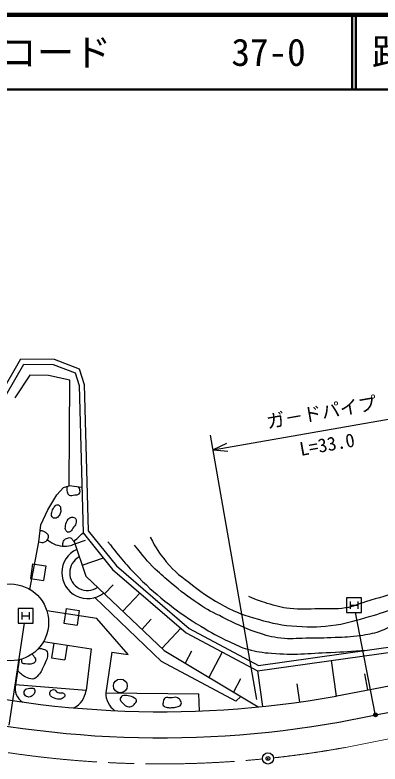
# Model space of a CAD drawing. Units: millimetres, scale not verified. Extents: x 40000 to 680000, y 20000 to 380000.
# Drawn here: x 132444 to 181486, y 279533 to 380000 of the extents above; entities that cross this region are included whole.
import ezdxf
from ezdxf.enums import TextEntityAlignment as Align

# ---------------------------------------------------------------- set-up
doc = ezdxf.new("R2010")
doc.units = ezdxf.units.MM
doc.header["$LTSCALE"] = 1000
doc.header["$PDMODE"] = 32
doc.header["$PDSIZE"] = 500
doc.linetypes.add('CHAIN', pattern=[18.5, 12, -1.5, 3.5, -1.5])
for name, color, linetype, lineweight in [('M-BGD', 7, 'Continuous', 25), ('M-BMK', 2, 'CHAIN', 13), ('M-BMK-SRVR', 3, 'Continuous', 25), ('M-STR-STRC', 7, 'Continuous', 25), ('M-TTL', 2, 'Continuous', 140), ('M-TTL-LINE', 7, 'Continuous', 50)]:
    doc.layers.add(name, color=color, linetype=linetype, lineweight=lineweight)
doc.layers.add('M-TTL-TXT', color=7, linetype='Continuous')
doc.styles.add('@ＭＳ ゴシック', font='')
doc.styles.add('ＭＳ ゴシック', font='')
doc.styles.get('@ＭＳ ゴシック').set_extended_font_data('@MS Gothic')
doc.styles.get('ＭＳ ゴシック').set_extended_font_data('MS Gothic')

msp = doc.modelspace()

# ---------------------------------------------------------------- linework, layer by layer
at = {"layer": 'M-BGD'}
for p, q in [((130580, 329267), (133218, 333860)), ((133218, 333860), (137720, 333814)), ((137720, 333814), (141087, 332533)), ((131224, 328983), (133621, 333156)), ((133621, 333156), (137588, 333115)), ((137588, 333115), (140522, 331999)), ((134455, 331707), (132413, 328644)), ((136946, 331625), (134455, 331707)), ((139805, 331013), (136946, 331625)), ((140522, 331999), (141059, 330305)), ((141087, 332533), (141756, 330423)), ((139724, 316840), (139805, 331013)), ((141059, 330305), (141596, 310553)), ((141756, 330423), (142290, 310809)), ((138080, 315654), (138944, 316604)), ((138944, 316604), (139724, 316840)), ((141431, 316640), (139724, 316840)), ((136871, 313624), (138080, 315654)), ((135920, 311593), (136871, 313624)), ((135661, 309347), (135920, 311593)), ((141596, 310553), (145563, 305636)), ((142290, 310809), (146068, 306125)), ((140486, 309081), (141918, 309564)), ((134464, 302947), (135661, 309347)), ((140380, 309396), (141952, 304731)), ((141451, 306216), (144316, 307182)), ((134815, 306392), (134512, 304415)), ((134815, 306392), (136594, 306120)), ((136594, 306120), (136292, 304143)), ((145563, 305636), (155439, 297124)), ((146068, 306125), (155836, 297705)), ((141952, 304731), (152497, 294743)), ((134512, 304415), (136292, 304143)), ((144475, 302342), (145633, 303564)), ((146920, 300026), (149235, 302471)), ((152112, 293268), (143186, 301872)), ((139308, 300398), (139005, 298421)), ((139308, 300398), (141087, 300126)), ((143443, 299065), (136728, 300082)), ((141087, 300126), (140785, 298149)), ((139005, 298421), (140785, 298149)), ((147635, 294223), (143443, 299065)), ((149485, 297597), (150759, 298942)), ((152176, 295048), (154725, 297739)), ((155836, 297705), (165153, 292766)), ((176152, 285186), (240426, 297800)), ((155439, 297124), (165026, 292041)), ((136284, 295960), (142673, 294982)), ((137676, 295747), (137373, 293770)), ((139455, 295474), (139153, 293497)), ((165153, 292766), (185176, 295585)), ((142673, 294982), (141989, 289381)), ((145463, 294555), (144637, 289093)), ((145463, 294555), (147635, 294223)), ((152497, 294743), (165111, 287185)), ((156161, 294674), (155305, 293061)), ((160287, 294554), (158485, 291156)), ((165026, 292041), (185324, 294899)), ((133017, 293512), (132531, 290140)), ((137373, 293770), (139153, 293497)), ((174912, 293433), (175587, 288642)), ((175478, 288621), (200991, 293628)), ((162135, 287958), (152112, 293268)), ((165012, 292039), (165687, 287243)), ((179858, 289480), (179437, 291627)), ((162746, 290959), (161798, 289170)), ((141989, 289381), (132531, 290140)), ((170306, 290293), (170650, 287849)), ((144637, 289093), (157140, 288936)), ((157229, 286644), (157140, 288936)), ((162772, 288586), (162135, 287958))]:
    msp.add_line(p, q, dxfattribs=at)
for centre, radius in [((131812, 298525), 5156), ((146598, 290008), 925)]:
    msp.add_circle(centre, radius, dxfattribs=at)
for centre, radius, start, end in [((142196, 305181), 3454, 114.85948, 308.32732), ((142167, 305190), 2372, 117.1154, 304.85814), ((152053, 419543), 133000, 253.99976, 280.19186), ((134619, 289648), 2145, 166.74983, 236.94521), ((139031, 289739), 2979, 295.95276, 353.10723), ((147615, 289080), 2978, 179.74369, 233.4249), ((152053, 419543), 136500, 253.99976, 280.19186)]:
    msp.add_arc(centre, radius, start, end, dxfattribs=at)
for points, knots in [([(150600, 309954), (151459, 308395), (151792, 307852), (152776, 306668), (153960, 305244), (154836, 304628), (156308, 303506), (157894, 302297), (158811, 301633), (160580, 300713), (162274, 299832), (163301, 299468), (165138, 298947), (167115, 298386), (168264, 298152), (170313, 298003), (172363, 297853), (173537, 297909), (175570, 298208), (177352, 298470), (178309, 298844), (180047, 299317), (181531, 299721), (182335, 300046), (183825, 300426), (185173, 300769), (185934, 300973), (187316, 301124), (188178, 301218), (188685, 301032), (189534, 301206), (190978, 301503), (191671, 302058), (193025, 302643), (194705, 303371), (195653, 303766), (197296, 304574), (198520, 305175), (199171, 305578), (200376, 306216), (201385, 306750), (201946, 307056), (202964, 307572), (203617, 307902), (204085, 307925), (204648, 308393), (205249, 308895), (205488, 309316), (205798, 310036), (206194, 310959), (206232, 311547), (206372, 312541), (206532, 313672), (206514, 314317), (206578, 315457), (206647, 316691), (206657, 317093), (206701, 318620)], [0, 0, 0, 0, 1, 1, 1, 2, 2, 2, 3, 3, 3, 4, 4, 4, 5, 5, 5, 6, 6, 6, 7, 7, 7, 8, 8, 8, 9, 9, 9, 10, 10, 10, 11, 11, 11, 12, 12, 12, 13, 13, 13, 14, 14, 14, 15, 15, 15, 16, 16, 16, 17, 17, 17, 18, 18, 18, 19, 19, 19, 19]), ([(204689, 318496), (204659, 316412), (204695, 315747), (204401, 314020), (204217, 312934), (204292, 312246), (203785, 311268), (203315, 310362), (202798, 309987), (201978, 309379), (200906, 308584), (200112, 308455), (198898, 307900), (197309, 307175), (196432, 306731), (194791, 306134), (193160, 305541), (192210, 305317), (190561, 304779), (188149, 303992), (186819, 303489), (184400, 302726), (182517, 302131), (181445, 301855), (179554, 301288), (178494, 300970), (177937, 300630), (176843, 300467), (175462, 300261), (174667, 300360), (173270, 300343), (171746, 300325), (170882, 300209), (169369, 300385), (168159, 300525), (167494, 300726), (166329, 301083), (165349, 301383), (165003, 301516), (163865, 301986)], [0, 0, 0, 0, 1, 1, 1, 2, 2, 2, 3, 3, 3, 4, 4, 4, 5, 5, 5, 6, 6, 6, 7, 7, 7, 8, 8, 8, 9, 9, 9, 10, 10, 10, 11, 11, 11, 12, 12, 12, 13, 13, 13, 13]), ([(139435, 316753), (139395, 316450), (139353, 316288), (139460, 316024), (139532, 315845), (139572, 315723), (139728, 315610), (139969, 315436), (140193, 315596), (140489, 315621), (140653, 315635), (140760, 315610), (140904, 315688), (141018, 315751), (141090, 315797), (141150, 315912), (141206, 316021), (141182, 316103), (141172, 316226), (141157, 316421), (141095, 316505), (140989, 316692)], [0, 0, 0, 0, 1, 1, 1, 2, 2, 2, 3, 3, 3, 4, 4, 4, 5, 5, 5, 6, 6, 6, 7, 7, 7, 7]), ([(138486, 314132), (138366, 314269), (138226, 314327), (138049, 314289), (137847, 314245), (137788, 314089), (137669, 313920), (137511, 313696), (137423, 313552), (137378, 313282), (137338, 313048), (137292, 312868), (137433, 312677), (137543, 312529), (137686, 312483), (137870, 312498), (138060, 312514), (138152, 312618), (138284, 312756), (138444, 312922), (138516, 313047), (138575, 313270), (138620, 313440), (138594, 313544), (138575, 313718), (138558, 313883), (138595, 314008), (138486, 314132)], [0, 0, 0, 0, 1, 1, 1, 2, 2, 2, 3, 3, 3, 4, 4, 4, 5, 5, 5, 6, 6, 6, 7, 7, 7, 8, 8, 8, 9, 9, 9, 9]), ([(140042, 312632), (139840, 312609), (139735, 312508), (139605, 312353), (139371, 312073), (139303, 311851), (139247, 311491), (139206, 311231), (139150, 311033), (139303, 310819), (139411, 310668), (139558, 310589), (139739, 310629), (140021, 310690), (140060, 310947), (140232, 311177), (140407, 311412), (140554, 311531), (140624, 311815), (140682, 312054), (140728, 312247), (140579, 312442), (140444, 312619), (140263, 312658), (140042, 312632)], [0, 0, 0, 0, 1, 1, 1, 2, 2, 2, 3, 3, 3, 4, 4, 4, 5, 5, 5, 6, 6, 6, 7, 7, 7, 8, 8, 8, 8]), ([(135656, 309322), (135972, 309258), (136172, 309180), (136448, 309319), (136591, 309391), (136673, 309441), (136773, 309565), (136919, 309747), (136981, 309907), (136941, 310136), (136908, 310327), (136783, 310400), (136639, 310528), (136529, 310626), (136448, 310658), (136314, 310718), (136137, 310798), (136053, 310805), (135833, 310841)], [0, 0, 0, 0, 1, 1, 1, 2, 2, 2, 3, 3, 3, 4, 4, 4, 5, 5, 5, 6, 6, 6, 6]), ([(136807, 309588), (137066, 309390), (137164, 309330), (137411, 309196), (137810, 308980), (138061, 308890), (138508, 308815), (138961, 308740), (139232, 308719), (139683, 308804), (140009, 308866), (140146, 308911), (140493, 309059)], [0, 0, 0, 0, 1, 1, 1, 2, 2, 2, 3, 3, 3, 4, 4, 4, 4]), ([(138889, 308771), (138883, 308885), (138884, 308921), (138889, 309017), (138897, 309176), (138883, 309278), (138956, 309420), (139056, 309616), (139182, 309696), (139381, 309789), (139562, 309874), (139693, 309936), (139885, 309879), (140036, 309834), (140082, 309728), (140187, 309610), (140314, 309466), (140348, 309390), (140448, 309194)], [0, 0, 0, 0, 1, 1, 1, 2, 2, 2, 3, 3, 3, 4, 4, 4, 5, 5, 5, 6, 6, 6, 6]), ([(144932, 309338), (146752, 307029), (147298, 306307), (149039, 304574), (150569, 303050), (151477, 302238), (153187, 300918), (154776, 299693), (155696, 299034), (157417, 298003), (158870, 297132), (159705, 296672), (161237, 295949), (162193, 295497), (162723, 295204), (163742, 294922), (164949, 294589), (165656, 294492), (166904, 294388), (169990, 294132), (171738, 294365), (174831, 294512), (176754, 294603), (177390, 294637), (179750, 294821)], [0, 0, 0, 0, 1, 1, 1, 2, 2, 2, 3, 3, 3, 4, 4, 4, 5, 5, 5, 6, 6, 6, 7, 7, 7, 8, 8, 8, 8]), ([(187928, 299208), (187359, 299250), (187153, 299230), (186659, 299194), (185444, 299103), (184811, 298733), (183661, 298331), (182746, 298011), (182321, 297612), (181402, 297304), (180420, 296976), (179838, 296885), (178815, 296729), (177511, 296531), (176764, 296546), (175447, 296483), (173908, 296410), (173044, 296416), (171504, 296401), (170205, 296388), (169466, 296236), (168178, 296401), (166900, 296564), (166191, 296760), (164974, 297181), (163121, 297823), (162124, 298309), (160374, 299194), (159048, 299864), (158279, 300209), (157048, 301042), (155578, 302035), (154798, 302659), (153433, 303793), (152577, 304506), (152097, 304907), (151298, 305683), (150106, 306838), (149750, 307333), (148505, 308886)], [0, 0, 0, 0, 1, 1, 1, 2, 2, 2, 3, 3, 3, 4, 4, 4, 5, 5, 5, 6, 6, 6, 7, 7, 7, 8, 8, 8, 9, 9, 9, 10, 10, 10, 11, 11, 11, 12, 12, 12, 13, 13, 13, 13]), ([(135630, 295060), (135834, 295046), (135908, 295035), (136079, 294990), (136322, 294927), (136483, 294898), (136664, 294724), (136863, 294533), (136837, 294310), (136823, 294034), (136798, 293522), (136561, 293277), (136345, 292812), (136096, 292276), (136017, 291921), (135619, 291485), (135372, 291214), (135224, 290960), (134858, 290936), (134465, 290910), (134241, 291033), (133884, 291201), (133650, 291312), (133538, 291412), (133335, 291573), (133113, 291749), (133041, 291829), (132809, 292073)], [0, 0, 0, 0, 1, 1, 1, 2, 2, 2, 3, 3, 3, 4, 4, 4, 5, 5, 5, 6, 6, 6, 7, 7, 7, 8, 8, 8, 9, 9, 9, 9]), ([(133350, 293604), (133313, 293447), (133282, 293292), (133389, 293149), (133505, 292992), (133674, 293035), (133867, 293007), (134257, 292950), (134510, 292912), (134876, 293060), (135048, 293130), (135162, 293205), (135230, 293379), (135267, 293476), (135260, 293545), (135230, 293644), (135191, 293767), (135112, 293807), (135035, 293910), (134924, 294058), (134886, 294104), (134743, 294283)], [0, 0, 0, 0, 1, 1, 1, 2, 2, 2, 3, 3, 3, 4, 4, 4, 5, 5, 5, 6, 6, 6, 7, 7, 7, 7]), ([(134433, 289697), (134151, 289654), (133918, 289651), (133760, 289413), (133626, 289212), (133633, 289000), (133760, 288794), (133890, 288583), (134079, 288510), (134327, 288510), (134574, 288510), (134730, 288608), (134893, 288794), (135062, 288986), (135134, 289159), (135106, 289413), (135094, 289518), (135054, 289587), (134964, 289643), (134787, 289754), (134639, 289728), (134433, 289697)], [0, 0, 0, 0, 1, 1, 1, 2, 2, 2, 3, 3, 3, 4, 4, 4, 5, 5, 5, 6, 6, 6, 7, 7, 7, 7]), ([(137195, 289236), (137117, 289066), (137104, 288930), (137177, 288758), (137242, 288605), (137355, 288564), (137496, 288475), (137673, 288362), (137786, 288308), (137991, 288263), (138221, 288212), (138363, 288197), (138593, 288245), (138736, 288275), (138820, 288309), (138930, 288404), (139054, 288513), (139158, 288593), (139160, 288758), (139161, 288889), (139094, 288973), (138983, 289042), (138788, 289162), (138623, 289048), (138398, 289095), (138249, 289126), (138155, 289136), (138027, 289219), (137916, 289290), (137915, 289407), (137797, 289466), (137685, 289523), (137597, 289541), (137478, 289502), (137334, 289454), (137258, 289374), (137195, 289236)], [0, 0, 0, 0, 1, 1, 1, 2, 2, 2, 3, 3, 3, 4, 4, 4, 5, 5, 5, 6, 6, 6, 7, 7, 7, 8, 8, 8, 9, 9, 9, 10, 10, 10, 11, 11, 11, 12, 12, 12, 12]), ([(147428, 287308), (147165, 287422), (147055, 287563), (146860, 287774), (146729, 287916), (146585, 287986), (146577, 288179), (146567, 288399), (146670, 288556), (146860, 288666), (147128, 288819), (147346, 288716), (147651, 288666), (147989, 288609), (148194, 288568), (148481, 288382), (148618, 288294), (148748, 288239), (148765, 288078), (148792, 287831), (148607, 287716), (148441, 287531), (148309, 287383), (148227, 287277), (148036, 287227), (147804, 287166), (147647, 287212), (147428, 287308)], [0, 0, 0, 0, 1, 1, 1, 2, 2, 2, 3, 3, 3, 4, 4, 4, 5, 5, 5, 6, 6, 6, 7, 7, 7, 8, 8, 8, 9, 9, 9, 9]), ([(153487, 287105), (153806, 287120), (153930, 287119), (154196, 287207), (154422, 287280), (154628, 287263), (154743, 287470), (154844, 287650), (154796, 287813), (154703, 287997), (154602, 288197), (154492, 288291), (154297, 288402), (153961, 288595), (153692, 288402), (153304, 288402), (153043, 288402), (152877, 288502), (152636, 288402), (152423, 288314), (152426, 288099), (152372, 287875), (152328, 287691), (152278, 287554), (152372, 287389), (152487, 287189), (152676, 287182), (152899, 287125), (153123, 287069), (153236, 287080), (153490, 287106)], [0, 0, 0, 0, 1, 1, 1, 2, 2, 2, 3, 3, 3, 4, 4, 4, 5, 5, 5, 6, 6, 6, 7, 7, 7, 8, 8, 8, 9, 9, 9, 10, 10, 10, 10])]:
    msp.add_open_spline(points, degree=3, knots=knots, dxfattribs=at)
msp.add_open_spline([(140380, 309396), (140988, 309975), (140988, 309975), (141596, 310553)], degree=3, dxfattribs=at)
at = {"layer": 'M-BMK'}
msp.add_line((176826, 281752), (294580, 304860), dxfattribs=at)
for start, end in [(253.99976, 275.58781), (276.20169, 280.19186)]:
    msp.add_arc((152053, 419543), 140000, start, end, dxfattribs=at)
at = {"layer": 'M-BMK-SRVR'}
msp.add_circle((166431, 280283), 750, dxfattribs=at)
msp.add_point((166431, 280283), dxfattribs=at)
at = {"layer": 'M-STR-STRC'}
for p, q in [((159065, 321659), (189022, 326913)), ((164938, 288170), (158719, 323629)), ((160878, 322503), (159065, 321659)), ((159065, 321659), (161057, 321483)), ((176994, 301834), (176994, 299834)), ((178994, 301834), (176994, 301834)), ((178994, 299834), (178994, 301834)), ((132870, 300411), (132870, 298411)), ((134870, 300411), (132870, 300411)), ((134870, 298411), (134870, 300411)), ((177494, 301334), (177494, 300334)), ((177494, 300834), (178494, 300834)), ((178494, 301334), (178494, 300334)), ((133370, 299911), (133370, 298911)), ((133370, 299411), (134370, 299411)), ((134370, 299911), (134370, 298911)), ((176994, 299834), (178994, 299834)), ((180853, 286262), (178189, 299834)), ((131646, 284729), (133718, 298411)), ((132870, 298411), (134870, 298411))]:
    msp.add_line(p, q, dxfattribs=at)
for radius in [150, 120, 90, 60, 30]:
    msp.add_circle((180882, 286115), radius, dxfattribs=at)
msp.add_point((180882, 286115), dxfattribs=at)
at = {"layer": 'M-TTL'}
msp.add_line((680000, 380000), (40000, 380000), dxfattribs=at)
at = {"layer": 'M-TTL-LINE'}
for p, q in [((177750, 380000), (177750, 370000)), ((178250, 380000), (178250, 370000)), ((40000, 370000), (680000, 370000))]:
    msp.add_line(p, q, dxfattribs=at)

# ---------------------------------------------------------------- texts
at = {"layer": 'M-STR-STRC', "style": 'ＭＳ ゴシック'}
msp.add_text('ガ－ドパイプ', height=1833, rotation=9.947, dxfattribs=at).set_placement((173871, 325271), align=Align.BOTTOM_CENTER)
at = {"layer": 'M-STR-STRC', "style": '@ＭＳ ゴシック'}
msp.add_text('L=33.0', height=1833, rotation=9.947, dxfattribs=at).set_placement((174216, 323301), align=Align.TOP_CENTER)
at = {"layer": 'M-TTL-TXT', "style": 'ＭＳ ゴシック'}
for s, p in [('図面コード', (120380, 375000)), ('37-0', (161521, 375000)), ('路 線 名', (180380, 375000))]:
    msp.add_text(s, height=3666, dxfattribs=at).set_placement(p, align=Align.MIDDLE_LEFT)

doc.saveas('drawing.dxf')
